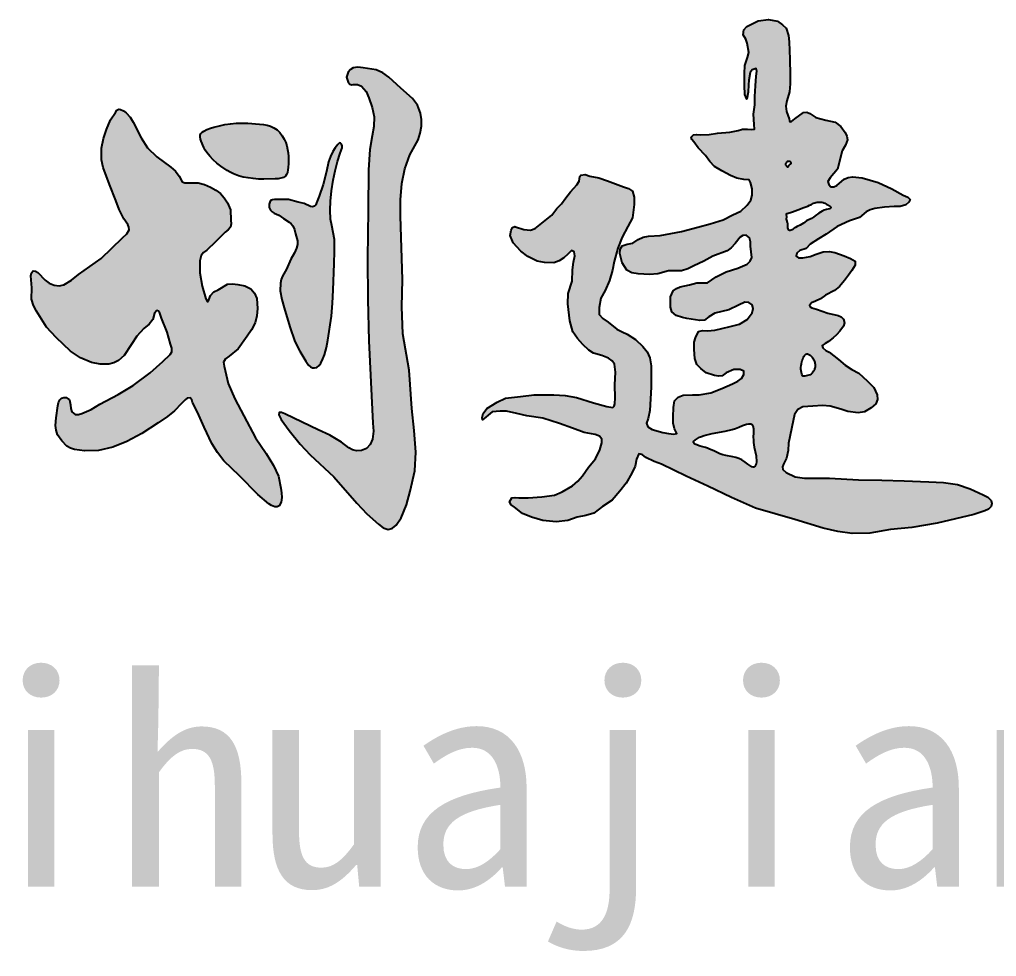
# Model space of a CAD drawing. Extents: x -137808 to 103746506, y -332957 to -111547.
# Drawn here: x -71168 to -70318, y -162863 to -162048 of the extents above; entities that cross this region are included whole.
import ezdxf

# ---------------------------------------------------------------- set-up
doc = ezdxf.new("R2010")
doc.units = 0
doc.header["$LTSCALE"] = 25
doc.header["$MEASUREMENT"] = 0
doc.layers.get('0').update_dxf_attribs({"linetype": 'CONTINUOUS'})
doc.styles.add('宋体', font='', dxfattribs={"width": 0.8})
doc.styles.get('宋体').set_extended_font_data('SimSun')

# ---------------------------------------------------------------- blocks, each defined once
blk = doc.blocks.new('tjnhty')
h = blk.add_hatch(color=256)
h.paths.add_polyline_path([(1269747.24, -1744099.02), (1269746.33, -1744095.84), (1269744.26, -1744093.88), (1269741.56, -1744092.67), (1269732.47, -1744090.85), (1269722.7, -1744087.22), (1269718.66, -1744086.01), (1269717.25, -1744085.18), (1269716.79, -1744084.04), (1269718.38, -1744081.77), (1269722.02, -1744080.41), (1269726.11, -1744078.13), (1269730.65, -1744075.18), (1269738.49, -1744071.14), (1269742.88, -1744067.53), (1269747.26, -1744062.37), (1269750.61, -1744057.73), (1269753.45, -1744053.61), (1269756.55, -1744048.97), (1269756.29, -1744045.62), (1269752.42, -1744043.04), (1269746.75, -1744040.98), (1269738.75, -1744037.89), (1269733.75, -1744037.02), (1269728.69, -1744037.37), (1269722.5, -1744039.44), (1269717.22, -1744041.33), (1269710.9, -1744042.53), (1269707.15, -1744042.58), (1269704.97, -1744041.24), (1269705.74, -1744038.4), (1269708.32, -1744036.34), (1269713.73, -1744034.54), (1269717.09, -1744030.67), (1269724.57, -1744026.03), (1269731.27, -1744021.91), (1269740.87, -1744015.38), (1269751.34, -1744010.5), (1269760.28, -1744007.53), (1269765.87, -1744002.69), (1269769.41, -1744000.75), (1269773.4, -1743999.64), (1269781.88, -1743998.6), (1269790.45, -1743997.85), (1269795.46, -1743997.83), (1269800.5, -1743996.36), (1269803.14, -1743994.24), (1269804.23, -1743991.9), (1269802.16, -1743989.79), (1269798.27, -1743988.17), (1269788.21, -1743982.59), (1269776.3, -1743977.01), (1269762.52, -1743972.92), (1269754.19, -1743972.05), (1269750.28, -1743972.55), (1269746.87, -1743974.03), (1269740.54, -1743979.61), (1269737.93, -1743980.84), (1269735.33, -1743980.73), (1269733.38, -1743978.88), (1269732.72, -1743976.27), (1269734.58, -1743972.92), (1269740.91, -1743965.47), (1269745.01, -1743949.47), (1269748.01, -1743944.6), (1269749.85, -1743939.79), (1269749.22, -1743936.64), (1269747.62, -1743933.47), (1269743.82, -1743928.19), (1269739.05, -1743924.53), (1269730.84, -1743922.71), (1269722.29, -1743920.44), (1269717.02, -1743916.97), (1269714.35, -1743915.83), (1269711.49, -1743915.97), (1269703.97, -1743921.68), (1269700.95, -1743924.02), (1269699.88, -1743924.21), (1269699.2, -1743923.42), (1269698.83, -1743921.56), (1269696.6, -1743915.23), (1269696.19, -1743910.64), (1269696.97, -1743905.93), (1269699.2, -1743898.11), (1269699.95, -1743891.04), (1269699.95, -1743883.22), (1269699.58, -1743869.83), (1269698.83, -1743854.57), (1269698.46, -1743848.98), (1269696.22, -1743842.66), (1269693.24, -1743839.68), (1269688.78, -1743836.7), (1269680.95, -1743835.21), (1269672.02, -1743836.33), (1269666.06, -1743839.31), (1269662.21, -1743841.3), (1269659.35, -1743844.15), (1269658.98, -1743848.61), (1269661.22, -1743852.33), (1269662.43, -1743855.64), (1269663.91, -1743863.93), (1269662.73, -1743868.37), (1269660.36, -1743875.19), (1269660.06, -1743882.3), (1269660.06, -1743892.66), (1269660.36, -1743900.36), (1269662.13, -1743904.51), (1269663.32, -1743898.29), (1269663.62, -1743892.07), (1269663.91, -1743887.92), (1269665.1, -1743881.41), (1269666.88, -1743879.04), (1269670.14, -1743877.85), (1269670.87, -1743880.26), (1269670.14, -1743884.37), (1269669.54, -1743892.96), (1269668.95, -1743902.14), (1269668.95, -1743909.55), (1269668, -1743917.58), (1269668.39, -1743926.46), (1269668.87, -1743930.47), (1269666.46, -1743931.01), (1269662.73, -1743930.47), (1269658.31, -1743930.64), (1269654.47, -1743931.65), (1269647.4, -1743933.3), (1269636.54, -1743934.01), (1269629.27, -1743935.29), (1269621.92, -1743935.66), (1269618.69, -1743935.18), (1269615.55, -1743935.66), (1269613.66, -1743937.55), (1269614.27, -1743939.53), (1269616.02, -1743941.55), (1269619.79, -1743946.98), (1269626.16, -1743953.58), (1269629.94, -1743958.76), (1269633.95, -1743963.24), (1269640.32, -1743967.01), (1269647.87, -1743970.79), (1269653.3, -1743973.32), (1269659.43, -1743974.32), (1269664.06, -1743974.76), (1269665.21, -1743977.05), (1269666.61, -1743982.65), (1269666.73, -1743988.11), (1269665.59, -1743992.31), (1269662.53, -1743996.89), (1269656.81, -1744001.85), (1269649.93, -1744005.28), (1269641.53, -1744009.48), (1269630.07, -1744012.92), (1269619.38, -1744015.97), (1269605.25, -1744019.79), (1269586.54, -1744023.22), (1269576.49, -1744023.77), (1269571.73, -1744024.68), (1269567.45, -1744026.66), (1269562.86, -1744029.71), (1269558.01, -1744030.61), (1269553.7, -1744032), (1269551.88, -1744035), (1269551.41, -1744038.87), (1269553.7, -1744046.88), (1269557.52, -1744053.37), (1269562.05, -1744055.57), (1269567.45, -1744056.42), (1269577.37, -1744057.18), (1269584.63, -1744056.42), (1269593.8, -1744053.75), (1269605.25, -1744053.75), (1269610.69, -1744052.1), (1269615.94, -1744049.55), (1269624.73, -1744045.35), (1269632.37, -1744041.16), (1269644.97, -1744036.58), (1269648.55, -1744033.84), (1269651.84, -1744030.09), (1269656.31, -1744024.73), (1269658.76, -1744023.04), (1269661.39, -1744022.84), (1269664.44, -1744025.13), (1269665.27, -1744028.56), (1269665.21, -1744032.38), (1269666.35, -1744042.3), (1269664.97, -1744045.44), (1269662.53, -1744048.03), (1269654.13, -1744051.46), (1269644.2, -1744054.89), (1269635.42, -1744059.09), (1269627.78, -1744064.43), (1269618.62, -1744064.43), (1269612.13, -1744065.96), (1269604.11, -1744067.87), (1269600.75, -1744069.19), (1269598, -1744071.3), (1269595.7, -1744076.65), (1269595.7, -1744085.42), (1269596.85, -1744089.62), (1269600.72, -1744092.9), (1269606.02, -1744094.58), (1269609.83, -1744095.35), (1269621.29, -1744097.25), (1269625.11, -1744096.87), (1269628.93, -1744093.82), (1269634.27, -1744090.77), (1269646.49, -1744087.71), (1269654.9, -1744083.9), (1269660.24, -1744081.23), (1269663.89, -1744081.55), (1269666.73, -1744083.52), (1269667.54, -1744086.78), (1269666.73, -1744090.38), (1269662.53, -1744096.11), (1269655.66, -1744100.31), (1269647.64, -1744102.22), (1269640.38, -1744104.12), (1269634.31, -1744105.57), (1269627.78, -1744106.03), (1269623.58, -1744105.85), (1269620.14, -1744106.79), (1269617.47, -1744112.14), (1269616.33, -1744115.95), (1269616.33, -1744122.44), (1269616.71, -1744130.07), (1269618.62, -1744135.42), (1269622.05, -1744138.85), (1269626.64, -1744142.67), (1269633.89, -1744144.96), (1269637.49, -1744145.68), (1269640.77, -1744145.34), (1269644.2, -1744142.67), (1269650.7, -1744139.61), (1269656.42, -1744139.61), (1269659.48, -1744141.14), (1269659.48, -1744144.19), (1269657.34, -1744147.57), (1269654.13, -1744149.92), (1269649.55, -1744152.21), (1269640.38, -1744156.4), (1269630.65, -1744159.96), (1269620.53, -1744161.75), (1269614.8, -1744161.75), (1269606.78, -1744162.13), (1269602.25, -1744163.88), (1269599.14, -1744167.09), (1269598.38, -1744172.81), (1269598, -1744180.83), (1269598, -1744186.55), (1269599.14, -1744191.51), (1269601.05, -1744195.33), (1269598.42, -1744196.02), (1269593.8, -1744195.33), (1269588.83, -1744194.57), (1269579.59, -1744191.97), (1269575.98, -1744189.65), (1269574.7, -1744186.55), (1269576.23, -1744182.35), (1269577.76, -1744175.48), (1269578.9, -1744155.26), (1269578.9, -1744136.56), (1269577.76, -1744129.69), (1269575.25, -1744124.46), (1269571.65, -1744119.77), (1269565.24, -1744113.73), (1269557.92, -1744109), (1269553.45, -1744106.87), (1269548.97, -1744104.53), (1269541.3, -1744098.57), (1269536.61, -1744095.51), (1269533.41, -1744091.75), (1269533.41, -1744085.79), (1269535.12, -1744077.7), (1269538.74, -1744070.88), (1269542.47, -1744062.31), (1269545.01, -1744053.33), (1269546.7, -1744045.84), (1269549.85, -1744034.23), (1269553.71, -1744024.65), (1269558.56, -1744015.38), (1269562.43, -1744007.64), (1269563.88, -1743996.28), (1269564.09, -1743989.9), (1269562.43, -1743984.68), (1269559.03, -1743982.35), (1269554.69, -1743980.81), (1269540.9, -1743975.49), (1269533.4, -1743972.83), (1269525.41, -1743971.38), (1269521.26, -1743970.14), (1269517.67, -1743970.65), (1269516.71, -1743971.86), (1269516.22, -1743975.97), (1269514.04, -1743979.12), (1269511.62, -1743982.02), (1269508.72, -1743985.16), (1269504.61, -1743990.48), (1269500.74, -1743995.55), (1269496.63, -1743999.66), (1269492.27, -1744005.47), (1269480.66, -1744014.65), (1269477.76, -1744017.07), (1269473.89, -1744018.52), (1269467.84, -1744017.79), (1269460.82, -1744015.62), (1269460.03, -1744015.37), (1269458.14, -1744016.28), (1269456.83, -1744018.57), (1269456.19, -1744023.27), (1269458.75, -1744029.45), (1269465.36, -1744036.7), (1269471.34, -1744041.39), (1269479.45, -1744045.45), (1269486.06, -1744046.72), (1269494.17, -1744046.94), (1269498.63, -1744045.14), (1269502.71, -1744042.46), (1269506.34, -1744039.26), (1269509.54, -1744036.27), (1269511.67, -1744037.34), (1269512.31, -1744040.97), (1269511.25, -1744046.3), (1269510.39, -1744052.91), (1269510.03, -1744062.82), (1269506.57, -1744073.52), (1269506.23, -1744082.5), (1269507.95, -1744097.34), (1269510.72, -1744107.01), (1269514.55, -1744112.82), (1269519.35, -1744118.05), (1269524.63, -1744122.98), (1269528.75, -1744125.45), (1269535.9, -1744127.65), (1269541.68, -1744129.85), (1269544.74, -1744132.1), (1269546.9, -1744135.07), (1269547.73, -1744141.94), (1269547.18, -1744153.2), (1269547.45, -1744164.47), (1269547.28, -1744169.54), (1269546.69, -1744171.55), (1269545.53, -1744172.71), (1269540.3, -1744171.89), (1269528.48, -1744168.87), (1269513.91, -1744164.19), (1269504.08, -1744162.46), (1269494.11, -1744161.72), (1269477.07, -1744161.72), (1269464.97, -1744163.37), (1269452.05, -1744164.74), (1269444.62, -1744168.04), (1269435.82, -1744173.81), (1269432.53, -1744177.93), (1269431.56, -1744181.44), (1269431.98, -1744183.43), (1269435, -1744181.23), (1269436.92, -1744179.58), (1269440.5, -1744176.56), (1269447.37, -1744176.01), (1269452.87, -1744176.01), (1269461.94, -1744177.93), (1269470.47, -1744180.13), (1269484.49, -1744182.05), (1269499.06, -1744186.72), (1269510.33, -1744190.85), (1269520.51, -1744194.69), (1269530.07, -1744196.22), (1269533.9, -1744197.67), (1269535.9, -1744200.46), (1269535.9, -1744203.48), (1269534.25, -1744209.53), (1269530.4, -1744217.5), (1269524.36, -1744224.64), (1269519.13, -1744232.33), (1269515.06, -1744236.92), (1269510.33, -1744240.85), (1269501.26, -1744246.35), (1269494.66, -1744249.09), (1269483.66, -1744250.47), (1269471.84, -1744251.57), (1269463.59, -1744251.57), (1269460.41, -1744251.02), (1269457.54, -1744251.57), (1269455.62, -1744254.86), (1269456.97, -1744257.42), (1269459.74, -1744259.53), (1269466.89, -1744265.03), (1269474.59, -1744268.33), (1269484.43, -1744271.29), (1269496.13, -1744272.32), (1269506.28, -1744271.12), (1269514.53, -1744268.2), (1269521.87, -1744266.8), (1269528.81, -1744264.76), (1269536.38, -1744259.09), (1269544.98, -1744253.41), (1269551.43, -1744245.73), (1269556.99, -1744238.78), (1269562.01, -1744229.87), (1269564.79, -1744223.75), (1269566.18, -1744217.91), (1269568.13, -1744213.18), (1269570.87, -1744213.81), (1269574.26, -1744216.24), (1269581.3, -1744219.91), (1269587.9, -1744222.08), (1269609.34, -1744232.66), (1269628.27, -1744241.28), (1269648.77, -1744251.28), (1269669.61, -1744260.47), (1269703.86, -1744270.38), (1269728.69, -1744277.82), (1269741.19, -1744280.84), (1269753.89, -1744282.53), (1269769.21, -1744282.08), (1269787.23, -1744278.93), (1269805.71, -1744277.13), (1269827.79, -1744273.53), (1269859.79, -1744265.87), (1269869.25, -1744262.72), (1269872.4, -1744261.31), (1269874.66, -1744259.12), (1269875.25, -1744256.45), (1269874.66, -1744253.71), (1269871.87, -1744250.73), (1269867.9, -1744248.76), (1269856.53, -1744243.64), (1269845.37, -1744239.75), (1269833.18, -1744238.01), (1269820.58, -1744237.5), (1269798.95, -1744236.6), (1269779.57, -1744236.15), (1269759.29, -1744235.7), (1269734.06, -1744234.35), (1269712.43, -1744234.35), (1269704.06, -1744233.02), (1269696.2, -1744229.39), (1269693.5, -1744226.69), (1269693.21, -1744224.47), (1269694, -1744222.02), (1269696.65, -1744216.78), (1269698.16, -1744210.19), (1269698.46, -1744203.73), (1269702.34, -1744184.32), (1269703.58, -1744179.03), (1269706.4, -1744174.45), (1269710.99, -1744172.16), (1269719.45, -1744171.8), (1269728.09, -1744171.1), (1269734.79, -1744171.8), (1269743.97, -1744174.27), (1269750.14, -1744176.39), (1269758.96, -1744177.44), (1269764.6, -1744176.56), (1269770.42, -1744173.21), (1269774.48, -1744169.69), (1269775.75, -1744165.95), (1269775.54, -1744161.76), (1269772.71, -1744155.41), (1269766.72, -1744149.6), (1269759.62, -1744143.06), (1269753.41, -1744139.66), (1269747.61, -1744135.86), (1269741.8, -1744131.06), (1269733.8, -1744124.65), (1269730.76, -1744123.15), (1269728.19, -1744120.85), (1269727.59, -1744118.85), (1269730.19, -1744117.25), (1269733.19, -1744115.45), (1269737.4, -1744112.25), (1269740.2, -1744109.65), (1269743.2, -1744106.45), (1269746.21, -1744102.05)])
h.paths.add_polyline_path([(1269715.05, -1744145.03), (1269712.46, -1744145.45), (1269710.89, -1744145.59), (1269710.13, -1744144.09), (1269709.6, -1744142.42), (1269709.32, -1744140.99), (1269709.2, -1744139.52), (1269709.23, -1744137.99), (1269709.39, -1744136.39), (1269709.68, -1744134.73), (1269710.22, -1744132.4), (1269710.77, -1744130.65), (1269711.42, -1744128.91), (1269712.5, -1744127.13), (1269713.81, -1744126.17), (1269715.08, -1744126.19), (1269716.33, -1744126.72), (1269717.58, -1744127.64), (1269718.74, -1744128.82), (1269719.77, -1744130.19), (1269720.59, -1744131.69), (1269721.16, -1744133.26), (1269721.5, -1744134.85), (1269721.59, -1744136.45), (1269721.43, -1744138.02), (1269721.03, -1744139.54), (1269720.38, -1744141.01), (1269719.23, -1744142.66), (1269717.63, -1744144.08), (1269716.17, -1744144.73)], flags=16)
h.paths.add_polyline_path([(1269698.92, -1744018.77), (1269698.08, -1744017.65), (1269697.78, -1744016.45), (1269697.67, -1744015.22), (1269697.7, -1744014.04), (1269697.72, -1744012.9), (1269697.56, -1744011.76), (1269696.88, -1744009.93), (1269696.53, -1744008.62), (1269696.79, -1744007.78), (1269696.82, -1744006.68), (1269696.65, -1744005.5), (1269696.66, -1744004.08), (1269701.89, -1744002.45), (1269706.53, -1744000.85), (1269711.79, -1743998.81), (1269715.1, -1743997.52), (1269716.74, -1743996.82), (1269718.36, -1743996.04), (1269720.82, -1743994.72), (1269722.6, -1743994.14), (1269724.3, -1743994.08), (1269726.53, -1743994.14), (1269728.13, -1743994.18), (1269729.27, -1743994.59), (1269730.07, -1743995.04), (1269731.64, -1743996.04), (1269733.66, -1743997.07), (1269734.88, -1743998.04), (1269735.52, -1743999.24), (1269734.17, -1743999.93), (1269731.49, -1744000.56), (1269729.35, -1744001.17), (1269727.63, -1744001.91), (1269726.16, -1744002.78), (1269724.78, -1744003.76), (1269721.7, -1744006.09), (1269720.06, -1744007.24), (1269718.36, -1744008.29), (1269714.12, -1744010.47), (1269711.37, -1744012.31), (1269710, -1744013.25), (1269708.58, -1744014.12), (1269705.9, -1744015.44), (1269704.57, -1744016.11), (1269703.32, -1744016.89), (1269701.66, -1744018.18), (1269700.26, -1744018.85)], flags=16)
h.paths.add_polyline_path([(1269665.61, -1744187.06), (1269666.61, -1744187.63), (1269667.28, -1744188.6), (1269667.69, -1744189.88), (1269667.88, -1744191.41), (1269667.87, -1744194.95), (1269667.73, -1744198.63), (1269667.77, -1744201.03), (1269667.95, -1744203.25), (1269668.57, -1744207.33), (1269670.09, -1744214.92), (1269670.31, -1744216.55), (1269670.42, -1744218.23), (1269670.37, -1744219.97), (1269670.09, -1744221.76), (1269669.72, -1744223.08), (1269668.9, -1744224.58), (1269667.57, -1744224.67), (1269666.56, -1744224.39), (1269665.46, -1744223.82), (1269663.07, -1744222.18), (1269660.65, -1744220.35), (1269657.78, -1744218.46), (1269655.11, -1744217.13), (1269652.49, -1744216.23), (1269649.78, -1744215.62), (1269643.87, -1744214.68), (1269641.14, -1744213.97), (1269638.48, -1744213.02), (1269633.24, -1744210.67), (1269629.64, -1744208.94), (1269627.87, -1744208.19), (1269626.15, -1744207.6), (1269621.43, -1744206.42), (1269619.16, -1744205.63), (1269616.54, -1744204.34), (1269615.5, -1744203.08), (1269616, -1744202.17), (1269617.45, -1744200.84), (1269619.06, -1744199.7), (1269620.8, -1744198.73), (1269622.61, -1744197.92), (1269624.87, -1744197.13), (1269627.16, -1744196.51), (1269631.82, -1744195.56), (1269643.16, -1744193.43), (1269649.32, -1744191.93), (1269652.32, -1744191), (1269655.21, -1744189.89), (1269658.39, -1744188.49), (1269660.05, -1744187.84), (1269661.83, -1744187.3), (1269664.33, -1744186.85)], flags=16)
h.paths.add_polyline_path([(1269696.29, -1743959.86), (1269696.61, -1743959.43), (1269697.02, -1743958.81), (1269698.31, -1743958.65), (1269699.75, -1743958.63), (1269700.73, -1743959.6), (1269700.65, -1743960.53), (1269699.38, -1743961.76), (1269698.91, -1743962.34), (1269698.09, -1743963.4), (1269697.38, -1743963.57), (1269696.51, -1743962.8), (1269695.77, -1743961.46), (1269695.67, -1743960.68)], flags=16)
h = blk.add_hatch(color=256)
h.paths.add_polyline_path([(1269191.98, -1744035.84), (1269199.68, -1744028.61), (1269207.92, -1744020.25), (1269210.65, -1744018.24), (1269212.66, -1744015.89), (1269213.19, -1744013), (1269213.03, -1744009.78), (1269212.52, -1744000.93), (1269209.91, -1743994.71), (1269207.17, -1743990.42), (1269203.87, -1743986.67), (1269199.8, -1743983.56), (1269195.23, -1743981.05), (1269189.86, -1743978.8), (1269184.37, -1743977.43), (1269175.73, -1743977.23), (1269172.88, -1743977.21), (1269170.5, -1743976.43), (1269167.89, -1743971.61), (1269164.76, -1743967.09), (1269160.65, -1743963.57), (1269148.39, -1743954.73), (1269140.35, -1743946.9), (1269134.92, -1743938.06), (1269127.88, -1743924.6), (1269125.2, -1743920.26), (1269121.85, -1743916.37), (1269119.51, -1743914.59), (1269116.83, -1743913.56), (1269115.43, -1743913.27), (1269113.76, -1743914.14), (1269112.41, -1743916.03), (1269108.21, -1743922.59), (1269104.66, -1743930.99), (1269102.03, -1743938.74), (1269100.32, -1743947.14), (1269100.19, -1743957.25), (1269101.67, -1743964.05), (1269107.38, -1743978.64), (1269112.68, -1743992.6), (1269115.66, -1744000.61), (1269119.87, -1744008.68), (1269123.09, -1744013.63), (1269124.13, -1744016.03), (1269124.29, -1744018.32), (1269122.22, -1744021.78), (1269118.64, -1744025.03), (1269100.1, -1744043.02), (1269080.22, -1744056.98), (1269074.22, -1744062.07), (1269067.65, -1744065.95), (1269063.37, -1744066.85), (1269058.99, -1744066.49), (1269054.73, -1744064.7), (1269051.14, -1744061.9), (1269044.91, -1744055.41), (1269042.81, -1744054.08), (1269040.85, -1744053.79), (1269039.36, -1744055.51), (1269038.69, -1744058.38), (1269039.77, -1744068.66), (1269039.5, -1744078.66), (1269041.13, -1744083.92), (1269043.83, -1744088.94), (1269052.32, -1744102.88), (1269060.74, -1744111.91), (1269073.33, -1744123.82), (1269082.05, -1744129.51), (1269091.73, -1744133.56), (1269099.13, -1744135.21), (1269106.62, -1744135.18), (1269111.07, -1744134.05), (1269115.16, -1744132), (1269120.02, -1744127.56), (1269126.16, -1744118.27), (1269131.05, -1744110.74), (1269137.26, -1744104), (1269141.69, -1744100.38), (1269144.87, -1744096.29), (1269146.46, -1744090.69), (1269148.47, -1744088.47), (1269149.95, -1744089.06), (1269151.22, -1744090.59), (1269152.49, -1744095.02), (1269157.35, -1744107.28), (1269160.31, -1744117.63), (1269161.48, -1744121.12), (1269161.47, -1744124.39), (1269160, -1744126.61), (1269153.69, -1744132.9), (1269142.62, -1744142.78), (1269127.8, -1744153.67), (1269114.68, -1744161.5), (1269098.95, -1744170.06), (1269091.25, -1744174.65), (1269083.14, -1744177.9), (1269080.25, -1744178.92), (1269077.46, -1744178.98), (1269074.48, -1744176.54), (1269073.48, -1744173.65), (1269073.27, -1744170.47), (1269072.46, -1744166.28), (1269069.62, -1744164.25), (1269067.46, -1744164.12), (1269065.51, -1744164.76), (1269063.94, -1744166.01), (1269062.78, -1744168.45), (1269062.32, -1744171.28), (1269060.97, -1744181.81), (1269060.29, -1744188.57), (1269060.72, -1744192.67), (1269062.05, -1744196.53), (1269065.7, -1744201.8), (1269070.02, -1744206.53), (1269073.28, -1744208.28), (1269076.92, -1744209.36), (1269085.57, -1744210.58), (1269097.6, -1744210.18), (1269110.17, -1744207.34), (1269122.47, -1744202.34), (1269135.31, -1744195.45), (1269149.64, -1744186.27), (1269157.89, -1744180.68), (1269163.89, -1744175.64), (1269170.01, -1744169.43), (1269173.12, -1744166.1), (1269174.94, -1744164.71), (1269177.62, -1744164.5), (1269178.86, -1744166.04), (1269179.55, -1744168.36), (1269183.95, -1744176.93), (1269189.56, -1744190.07), (1269196.48, -1744204.06), (1269201.27, -1744211.95), (1269206.84, -1744219.25), (1269220.5, -1744232.2), (1269236.5, -1744248.59), (1269245.96, -1744256.53), (1269248.41, -1744258.16), (1269251.17, -1744259.13), (1269253.14, -1744259.14), (1269254.87, -1744258.45), (1269256.65, -1744255.16), (1269257.21, -1744251.16), (1269257.06, -1744247.22), (1269256.55, -1744243.09), (1269254.34, -1744232.71), (1269250.14, -1744223.22), (1269243.73, -1744212.85), (1269234.45, -1744199.16), (1269224.29, -1744179.95), (1269216.41, -1744165.36), (1269210.63, -1744151.87), (1269206.95, -1744136.99), (1269206.42, -1744133.48), (1269208.16, -1744130.5), (1269211.33, -1744128.05), (1269219.22, -1744121.75), (1269227.1, -1744110.89), (1269230.95, -1744105.15), (1269234.04, -1744099.16), (1269235.55, -1744093.11), (1269236.13, -1744086.79), (1269235.57, -1744078.04), (1269233.58, -1744073.32), (1269230.29, -1744069.56), (1269224.98, -1744067.05), (1269218.88, -1744065.81), (1269214.3, -1744065.16), (1269209.98, -1744065.53), (1269201.77, -1744070.39), (1269198.19, -1744072.22), (1269195.24, -1744075.4), (1269193.83, -1744079.15), (1269192.6, -1744080.82), (1269191.2, -1744078.32), (1269187.87, -1744067.34), (1269185.91, -1744055.57), (1269186.02, -1744045.1), (1269187.12, -1744040.58), (1269189.24, -1744038.02)])
h.paths.add_polyline_path([(1269261.6, -1743945.24), (1269260.64, -1743942.27), (1269259.38, -1743939.38), (1269257.67, -1743936.38), (1269255.59, -1743933.63), (1269253.18, -1743931.25), (1269251.85, -1743930.24), (1269250.45, -1743929.37), (1269247.56, -1743928.09), (1269244.47, -1743927.24), (1269241.26, -1743926.69), (1269237.99, -1743926.3), (1269227.62, -1743925.47), (1269222.5, -1743925.34), (1269217.41, -1743925.49), (1269212.61, -1743925.92), (1269207.81, -1743926.63), (1269203.01, -1743927.6), (1269198.19, -1743928.82), (1269195.07, -1743929.76), (1269192.06, -1743930.92), (1269189.28, -1743932.42), (1269188.01, -1743933.34), (1269186.84, -1743934.39), (1269186.37, -1743935.02), (1269186.1, -1743935.75), (1269186.06, -1743937.4), (1269186.48, -1743939.2), (1269187.12, -1743941.01), (1269189.38, -1743946.42), (1269190.62, -1743948.79), (1269192.01, -1743951.01), (1269194.55, -1743954.24), (1269197.51, -1743957.29), (1269200.76, -1743960.16), (1269204.18, -1743962.83), (1269209.6, -1743966.53), (1269212.41, -1743968.14), (1269215.33, -1743969.54), (1269219.45, -1743971.08), (1269223.73, -1743972.24), (1269228.07, -1743973.07), (1269232.39, -1743973.63), (1269237.06, -1743973.98), (1269241.74, -1743974.1), (1269251.62, -1743973.86), (1269254.1, -1743973.71), (1269256.5, -1743973.38), (1269258.65, -1743972.73), (1269259.57, -1743972.23), (1269260.38, -1743971.58), (1269261.46, -1743970.07), (1269262.18, -1743968.18), (1269262.63, -1743966.08), (1269262.9, -1743963.9), (1269263.16, -1743960.61), (1269263.23, -1743957.44), (1269263.11, -1743954.35), (1269262.81, -1743951.28), (1269262.32, -1743948.26)])
h.paths.add_polyline_path([(1269303.27, -1744037.08), (1269303, -1744026.6), (1269300.82, -1744014.32), (1269299.75, -1744008.99), (1269299.29, -1744001.23), (1269299.75, -1743993.41), (1269300.64, -1743984.23), (1269301.95, -1743975.12), (1269303.64, -1743966.94), (1269305.79, -1743958.87), (1269308.2, -1743951.62), (1269309.78, -1743946.78), (1269309.82, -1743945.24), (1269309.26, -1743943.73), (1269308.46, -1743942.87), (1269307.57, -1743942.58), (1269306.05, -1743944.07), (1269303.68, -1743946.9), (1269301.72, -1743950.06), (1269299.58, -1743954.44), (1269298, -1743959.01), (1269296.32, -1743967.45), (1269293.21, -1743978.71), (1269289.9, -1743989), (1269287.57, -1743994.63), (1269286.78, -1743996.42), (1269285.63, -1743997.74), (1269283.98, -1743998.17), (1269282.13, -1743997.94), (1269276.68, -1743995.41), (1269271.44, -1743994.05), (1269263.08, -1743991.91), (1269257.44, -1743991.91), (1269251.03, -1743991.91), (1269249.1, -1743992.04), (1269247.53, -1743992.69), (1269246.71, -1743994.03), (1269246.36, -1743995.8), (1269246.4, -1743998.76), (1269247.34, -1744001.24), (1269248.78, -1744002.6), (1269250.65, -1744003.61), (1269254.72, -1744005.51), (1269258.61, -1744008.42), (1269263.66, -1744011.53), (1269265.38, -1744012.95), (1269266.77, -1744014.64), (1269268.23, -1744018), (1269269.25, -1744021.64), (1269270.95, -1744027.64), (1269270.82, -1744030.87), (1269270.02, -1744034.07), (1269268.32, -1744038.21), (1269265.19, -1744043.72), (1269261.29, -1744052.38), (1269257.82, -1744058.44), (1269256.7, -1744061.47), (1269256.03, -1744064.66), (1269255.87, -1744071.22), (1269257.19, -1744078.79), (1269259.34, -1744086.15), (1269264.32, -1744102.61), (1269268.6, -1744115.27), (1269272.91, -1744123.86), (1269278.15, -1744132.46), (1269280.63, -1744135.98), (1269282.12, -1744137.34), (1269283.89, -1744138.19), (1269285.82, -1744138.38), (1269287.71, -1744137.92), (1269289.73, -1744136.32), (1269291.26, -1744134.1), (1269293.11, -1744130.59), (1269294.54, -1744127), (1269296.15, -1744120.69), (1269297.27, -1744114.18), (1269300.55, -1744093.45), (1269301.47, -1744082.15), (1269301.91, -1744070.8), (1269302.73, -1744047.61)])
h.paths.add_polyline_path([(1269360.69, -1744006.42), (1269360.69, -1743992.1), (1269361.76, -1743977.78), (1269364.23, -1743965.01), (1269368.82, -1743952.94), (1269375.89, -1743939.87), (1269377.78, -1743934.11), (1269378.76, -1743928.1), (1269378.85, -1743922.31), (1269377.98, -1743916.6), (1269375.35, -1743909.77), (1269371.18, -1743903.79), (1269360.97, -1743894.9), (1269350.51, -1743885.23), (1269345.26, -1743881.52), (1269339.52, -1743878.95), (1269328, -1743877.12), (1269323.51, -1743876.55), (1269319.37, -1743877.12), (1269317.04, -1743878.72), (1269315.18, -1743881.04), (1269313.61, -1743885.49), (1269314.92, -1743889.67), (1269316.43, -1743891.33), (1269318.32, -1743892.02), (1269319.5, -1743891.79), (1269323.19, -1743891.75), (1269326.68, -1743893.29), (1269330.58, -1743897.78), (1269333.03, -1743903.47), (1269335.89, -1743911.72), (1269337.54, -1743920), (1269337.33, -1743928.15), (1269336.04, -1743936.36), (1269334.03, -1743948.21), (1269332.87, -1743965.99), (1269332.44, -1744001.03), (1269332.01, -1744042.91), (1269332.11, -1744078.84), (1269333.07, -1744114.77), (1269335.22, -1744162.7), (1269336.41, -1744186.48), (1269336.99, -1744193.51), (1269336.3, -1744200.4), (1269334.3, -1744204.91), (1269330.91, -1744208.48), (1269326.75, -1744210.34), (1269322.29, -1744210.63), (1269318.81, -1744209.64), (1269315.58, -1744207.8), (1269309.35, -1744203.1), (1269299.11, -1744197.01), (1269288.87, -1744192.32), (1269267.85, -1744182.09), (1269260.02, -1744178.33), (1269256.86, -1744177.23), (1269254.91, -1744177.25), (1269254.76, -1744179.32), (1269256.7, -1744183.16), (1269263.54, -1744192.86), (1269273.17, -1744204.87), (1269281.86, -1744213.87), (1269302.63, -1744233.06), (1269322.45, -1744256), (1269331.28, -1744265.22), (1269341.33, -1744274.37), (1269345.5, -1744277.58), (1269349.9, -1744278.97), (1269353.54, -1744277.79), (1269356.8, -1744275.21), (1269361.19, -1744268.94), (1269365.81, -1744257.66), (1269369.14, -1744245.75), (1269373.05, -1744227.86), (1269374.05, -1744211.79), (1269372.51, -1744192.77), (1269370.32, -1744173.79), (1269368.08, -1744140.2), (1269362.7, -1744108.62), (1269361.73, -1744085.13), (1269362.29, -1744061.5)])
at = {"color": 7}
for points in [[(1269460.82, -1744015.62), (1269467.84, -1744017.79), (1269473.89, -1744018.52), (1269477.76, -1744017.07), (1269480.66, -1744014.65), (1269492.27, -1744005.47), (1269496.63, -1743999.66), (1269500.74, -1743995.55), (1269504.61, -1743990.48), (1269508.72, -1743985.16), (1269511.62, -1743982.02), (1269514.04, -1743979.12), (1269516.22, -1743975.97), (1269516.71, -1743971.86), (1269517.67, -1743970.65), (1269521.26, -1743970.14), (1269525.41, -1743971.38), (1269533.4, -1743972.83), (1269540.9, -1743975.49), (1269554.69, -1743980.81), (1269559.03, -1743982.35), (1269562.43, -1743984.68), (1269564.09, -1743989.9), (1269563.88, -1743996.28), (1269562.43, -1744007.64), (1269558.56, -1744015.38), (1269553.71, -1744024.65), (1269549.85, -1744034.23), (1269546.7, -1744045.84), (1269545.01, -1744053.33), (1269542.47, -1744062.31), (1269538.74, -1744070.88), (1269535.12, -1744077.7), (1269533.41, -1744085.79), (1269533.41, -1744091.75), (1269536.61, -1744095.51), (1269541.3, -1744098.57), (1269548.97, -1744104.53), (1269553.45, -1744106.87), (1269557.92, -1744109), (1269565.24, -1744113.73), (1269571.65, -1744119.77), (1269575.25, -1744124.46), (1269577.76, -1744129.69), (1269578.9, -1744136.56), (1269578.9, -1744155.26), (1269577.76, -1744175.48), (1269576.23, -1744182.35), (1269574.7, -1744186.55), (1269575.98, -1744189.65), (1269579.59, -1744191.97), (1269588.83, -1744194.57), (1269593.8, -1744195.33), (1269598.42, -1744196.02), (1269601.05, -1744195.33), (1269599.14, -1744191.51), (1269598, -1744186.55), (1269598, -1744180.83), (1269598.38, -1744172.81), (1269599.14, -1744167.09), (1269602.25, -1744163.88), (1269606.78, -1744162.13), (1269614.8, -1744161.75), (1269620.53, -1744161.75), (1269630.65, -1744159.96), (1269640.38, -1744156.4), (1269649.55, -1744152.21), (1269654.13, -1744149.92), (1269657.34, -1744147.57), (1269659.48, -1744144.19), (1269659.48, -1744141.14), (1269656.42, -1744139.61), (1269650.7, -1744139.61), (1269644.2, -1744142.67), (1269640.77, -1744145.34), (1269637.49, -1744145.68), (1269633.89, -1744144.96), (1269626.64, -1744142.67), (1269622.05, -1744138.85), (1269618.62, -1744135.42), (1269616.71, -1744130.07), (1269616.33, -1744122.44), (1269616.33, -1744115.95), (1269617.47, -1744112.14), (1269620.14, -1744106.79), (1269623.58, -1744105.85), (1269627.78, -1744106.03), (1269634.31, -1744105.57), (1269640.38, -1744104.12), (1269647.64, -1744102.22), (1269655.66, -1744100.31), (1269662.53, -1744096.11), (1269666.73, -1744090.38), (1269667.54, -1744086.78), (1269666.73, -1744083.52), (1269663.89, -1744081.55), (1269660.24, -1744081.23), (1269654.9, -1744083.9), (1269646.49, -1744087.71), (1269634.27, -1744090.77), (1269628.93, -1744093.82), (1269625.11, -1744096.87), (1269621.29, -1744097.25), (1269609.83, -1744095.35), (1269606.02, -1744094.58), (1269600.72, -1744092.9), (1269596.85, -1744089.62), (1269595.7, -1744085.42), (1269595.7, -1744076.65), (1269598, -1744071.3), (1269600.75, -1744069.19), (1269604.11, -1744067.87), (1269612.13, -1744065.96), (1269618.62, -1744064.43), (1269627.78, -1744064.43), (1269635.42, -1744059.09), (1269644.2, -1744054.89), (1269654.13, -1744051.46), (1269662.53, -1744048.03), (1269664.97, -1744045.44), (1269666.35, -1744042.3), (1269665.21, -1744032.38), (1269665.27, -1744028.56), (1269664.44, -1744025.13), (1269661.39, -1744022.84), (1269658.76, -1744023.04), (1269656.31, -1744024.73), (1269651.84, -1744030.09), (1269648.55, -1744033.84), (1269644.97, -1744036.58), (1269632.37, -1744041.16), (1269624.73, -1744045.35), (1269615.94, -1744049.55), (1269610.69, -1744052.1), (1269605.25, -1744053.75), (1269593.8, -1744053.75), (1269584.63, -1744056.42), (1269577.37, -1744057.18), (1269567.45, -1744056.42), (1269562.05, -1744055.57), (1269557.52, -1744053.37), (1269553.7, -1744046.88), (1269551.41, -1744038.87), (1269551.88, -1744035), (1269553.7, -1744032), (1269558.01, -1744030.61), (1269562.86, -1744029.71), (1269567.45, -1744026.66), (1269571.73, -1744024.68), (1269576.49, -1744023.77), (1269586.54, -1744023.22), (1269605.25, -1744019.79), (1269619.38, -1744015.97), (1269630.07, -1744012.92), (1269641.53, -1744009.48), (1269649.93, -1744005.28), (1269656.81, -1744001.85), (1269662.53, -1743996.89), (1269665.59, -1743992.31), (1269666.73, -1743988.11), (1269666.61, -1743982.65), (1269665.21, -1743977.05), (1269664.06, -1743974.76), (1269659.43, -1743974.32), (1269653.3, -1743973.32), (1269647.87, -1743970.79), (1269640.32, -1743967.01), (1269633.95, -1743963.24), (1269629.94, -1743958.76), (1269626.16, -1743953.58), (1269619.79, -1743946.98), (1269616.02, -1743941.55), (1269614.27, -1743939.53), (1269613.66, -1743937.55), (1269615.55, -1743935.66), (1269618.69, -1743935.18), (1269621.92, -1743935.66), (1269629.27, -1743935.29), (1269636.54, -1743934.01), (1269647.4, -1743933.3), (1269654.47, -1743931.65), (1269658.31, -1743930.64), (1269662.73, -1743930.47), (1269666.46, -1743931.01), (1269668.87, -1743930.47), (1269668.39, -1743926.46), (1269668, -1743917.58), (1269668.95, -1743909.55), (1269668.95, -1743902.14), (1269669.54, -1743892.96), (1269670.14, -1743884.37), (1269670.87, -1743880.26), (1269670.14, -1743877.85), (1269666.88, -1743879.04), (1269665.1, -1743881.41), (1269663.91, -1743887.92), (1269663.62, -1743892.07), (1269663.32, -1743898.29), (1269662.13, -1743904.51), (1269660.36, -1743900.36), (1269660.06, -1743892.66), (1269660.06, -1743882.3), (1269660.36, -1743875.19), (1269662.73, -1743868.37), (1269663.91, -1743863.93), (1269662.43, -1743855.64), (1269661.22, -1743852.33), (1269658.98, -1743848.61), (1269659.35, -1743844.15), (1269662.21, -1743841.3), (1269666.06, -1743839.31), (1269672.02, -1743836.33), (1269680.95, -1743835.21), (1269688.78, -1743836.7), (1269693.24, -1743839.68), (1269696.22, -1743842.66), (1269698.46, -1743848.98), (1269698.83, -1743854.57), (1269699.58, -1743869.83), (1269699.95, -1743883.22), (1269699.95, -1743891.04), (1269699.2, -1743898.11), (1269696.97, -1743905.93), (1269696.19, -1743910.64), (1269696.6, -1743915.23), (1269698.83, -1743921.56), (1269699.2, -1743923.42), (1269699.88, -1743924.21), (1269700.95, -1743924.02), (1269703.97, -1743921.68), (1269711.49, -1743915.97), (1269714.35, -1743915.83), (1269717.02, -1743916.97), (1269722.29, -1743920.44), (1269730.84, -1743922.71), (1269739.05, -1743924.53), (1269743.82, -1743928.19), (1269747.62, -1743933.47), (1269749.22, -1743936.64), (1269749.85, -1743939.79), (1269748.01, -1743944.6), (1269745.01, -1743949.47), (1269740.91, -1743965.47), (1269734.58, -1743972.92), (1269732.72, -1743976.27), (1269733.38, -1743978.88), (1269735.33, -1743980.73), (1269737.93, -1743980.84), (1269740.54, -1743979.61), (1269746.87, -1743974.03), (1269750.28, -1743972.55), (1269754.19, -1743972.05), (1269762.52, -1743972.92), (1269776.3, -1743977.01), (1269788.21, -1743982.59), (1269798.27, -1743988.17), (1269802.16, -1743989.79), (1269804.23, -1743991.9), (1269803.14, -1743994.24), (1269800.5, -1743996.36), (1269795.46, -1743997.83), (1269790.45, -1743997.85), (1269781.88, -1743998.6), (1269773.4, -1743999.64), (1269769.41, -1744000.75), (1269765.87, -1744002.69), (1269760.28, -1744007.53), (1269751.34, -1744010.5), (1269740.87, -1744015.38), (1269731.27, -1744021.91), (1269724.57, -1744026.03), (1269717.09, -1744030.67), (1269713.73, -1744034.54), (1269708.32, -1744036.34), (1269705.74, -1744038.4), (1269704.97, -1744041.24), (1269707.15, -1744042.58), (1269710.9, -1744042.53), (1269717.22, -1744041.33), (1269722.5, -1744039.44), (1269728.69, -1744037.37), (1269733.75, -1744037.02), (1269738.75, -1744037.89), (1269746.75, -1744040.98), (1269752.42, -1744043.04), (1269756.29, -1744045.62), (1269756.55, -1744048.97), (1269753.45, -1744053.61), (1269750.61, -1744057.73), (1269747.26, -1744062.37), (1269742.88, -1744067.53), (1269738.49, -1744071.14), (1269730.65, -1744075.18), (1269726.11, -1744078.13), (1269722.02, -1744080.41), (1269718.38, -1744081.77), (1269716.79, -1744084.04), (1269717.25, -1744085.18), (1269718.66, -1744086.01), (1269722.7, -1744087.22), (1269732.47, -1744090.85), (1269741.56, -1744092.67), (1269744.26, -1744093.88), (1269746.33, -1744095.84), (1269747.24, -1744099.02), (1269746.21, -1744102.05), (1269743.2, -1744106.45), (1269740.2, -1744109.65), (1269737.4, -1744112.25), (1269733.19, -1744115.45), (1269730.19, -1744117.25), (1269727.59, -1744118.85), (1269728.19, -1744120.85), (1269730.76, -1744123.15), (1269733.8, -1744124.65), (1269741.8, -1744131.06), (1269747.61, -1744135.86), (1269753.41, -1744139.66), (1269759.62, -1744143.06), (1269766.72, -1744149.6), (1269772.71, -1744155.41), (1269775.54, -1744161.76), (1269775.75, -1744165.95), (1269774.48, -1744169.69), (1269770.42, -1744173.21), (1269764.6, -1744176.56), (1269758.96, -1744177.44), (1269750.14, -1744176.39), (1269743.97, -1744174.27), (1269734.79, -1744171.8), (1269728.09, -1744171.1), (1269719.45, -1744171.8), (1269710.99, -1744172.16), (1269706.4, -1744174.45), (1269703.58, -1744179.03), (1269702.34, -1744184.32), (1269698.46, -1744203.73), (1269698.16, -1744210.19), (1269696.65, -1744216.78), (1269694, -1744222.02), (1269693.21, -1744224.47), (1269693.5, -1744226.69), (1269696.2, -1744229.39), (1269704.06, -1744233.02), (1269712.43, -1744234.35), (1269734.06, -1744234.35), (1269759.29, -1744235.7), (1269779.57, -1744236.15), (1269798.95, -1744236.6), (1269820.58, -1744237.5), (1269833.18, -1744238.01), (1269845.37, -1744239.75), (1269856.53, -1744243.64), (1269867.9, -1744248.76), (1269871.87, -1744250.73), (1269874.66, -1744253.71), (1269875.25, -1744256.45), (1269874.66, -1744259.12), (1269872.4, -1744261.31), (1269869.25, -1744262.72), (1269859.79, -1744265.87), (1269827.79, -1744273.53), (1269805.71, -1744277.13), (1269787.23, -1744278.93), (1269769.21, -1744282.08), (1269753.89, -1744282.53), (1269741.19, -1744280.84), (1269728.69, -1744277.82), (1269703.86, -1744270.38), (1269669.61, -1744260.47), (1269648.77, -1744251.28), (1269628.27, -1744241.28), (1269609.34, -1744232.66), (1269587.9, -1744222.08), (1269581.3, -1744219.91), (1269574.26, -1744216.24), (1269570.87, -1744213.81), (1269568.13, -1744213.18), (1269566.18, -1744217.91), (1269564.79, -1744223.75), (1269562.01, -1744229.87), (1269556.99, -1744238.78), (1269551.43, -1744245.73), (1269544.98, -1744253.41), (1269536.38, -1744259.09), (1269528.81, -1744264.76), (1269521.87, -1744266.8), (1269514.53, -1744268.2), (1269506.28, -1744271.12), (1269496.13, -1744272.32), (1269484.43, -1744271.29), (1269474.59, -1744268.33), (1269466.89, -1744265.03), (1269459.74, -1744259.53), (1269456.97, -1744257.42), (1269455.62, -1744254.86), (1269457.54, -1744251.57), (1269460.41, -1744251.02), (1269463.59, -1744251.57), (1269471.84, -1744251.57), (1269483.66, -1744250.47), (1269494.66, -1744249.09), (1269501.26, -1744246.35), (1269510.33, -1744240.85), (1269515.06, -1744236.92), (1269519.13, -1744232.33), (1269524.36, -1744224.64), (1269530.4, -1744217.5), (1269534.25, -1744209.53), (1269535.9, -1744203.48), (1269535.9, -1744200.46), (1269533.9, -1744197.67), (1269530.07, -1744196.22), (1269520.51, -1744194.69), (1269510.33, -1744190.85), (1269499.06, -1744186.72), (1269484.49, -1744182.05), (1269470.47, -1744180.13), (1269461.94, -1744177.93), (1269452.87, -1744176.01), (1269447.37, -1744176.01), (1269440.5, -1744176.56), (1269436.92, -1744179.58), (1269435, -1744181.23), (1269431.98, -1744183.43), (1269431.56, -1744181.44), (1269432.53, -1744177.93), (1269435.82, -1744173.81), (1269444.62, -1744168.04), (1269452.05, -1744164.74), (1269464.97, -1744163.37), (1269477.07, -1744161.72), (1269494.11, -1744161.72), (1269504.08, -1744162.46), (1269513.91, -1744164.19), (1269528.48, -1744168.87), (1269540.3, -1744171.89), (1269545.53, -1744172.71), (1269546.69, -1744171.55), (1269547.28, -1744169.54), (1269547.45, -1744164.47), (1269547.18, -1744153.2), (1269547.73, -1744141.94), (1269546.9, -1744135.07), (1269544.74, -1744132.1), (1269541.68, -1744129.85), (1269535.9, -1744127.65), (1269528.75, -1744125.45), (1269524.63, -1744122.98), (1269519.35, -1744118.05), (1269514.55, -1744112.82), (1269510.72, -1744107.01), (1269507.95, -1744097.34), (1269506.23, -1744082.5), (1269506.57, -1744073.52), (1269510.03, -1744062.82), (1269510.39, -1744052.91), (1269511.25, -1744046.3), (1269512.31, -1744040.97), (1269511.67, -1744037.34), (1269509.54, -1744036.27), (1269506.34, -1744039.26), (1269502.71, -1744042.46), (1269498.63, -1744045.14), (1269494.17, -1744046.94), (1269486.06, -1744046.72), (1269479.45, -1744045.45), (1269471.34, -1744041.39), (1269465.36, -1744036.7), (1269458.75, -1744029.45), (1269456.19, -1744023.27), (1269456.83, -1744018.57), (1269458.14, -1744016.28), (1269460.03, -1744015.37)], [(1269319.5, -1743891.79), (1269323.19, -1743891.75), (1269326.68, -1743893.29), (1269330.58, -1743897.78), (1269333.03, -1743903.47), (1269335.89, -1743911.72), (1269337.54, -1743920), (1269337.33, -1743928.15), (1269336.04, -1743936.36), (1269334.03, -1743948.21), (1269332.87, -1743965.99), (1269332.44, -1744001.03), (1269332.01, -1744042.91), (1269332.11, -1744078.84), (1269333.07, -1744114.77), (1269335.22, -1744162.7), (1269336.41, -1744186.48), (1269336.99, -1744193.51), (1269336.3, -1744200.4), (1269334.3, -1744204.91), (1269330.91, -1744208.48), (1269326.75, -1744210.34), (1269322.29, -1744210.63), (1269318.81, -1744209.64), (1269315.58, -1744207.8), (1269309.35, -1744203.1), (1269299.11, -1744197.01), (1269288.87, -1744192.32), (1269267.85, -1744182.09), (1269260.02, -1744178.33), (1269256.86, -1744177.23), (1269254.91, -1744177.25), (1269254.76, -1744179.32), (1269256.7, -1744183.16), (1269263.54, -1744192.86), (1269273.17, -1744204.87), (1269281.86, -1744213.87), (1269302.63, -1744233.06), (1269322.45, -1744256), (1269331.28, -1744265.22), (1269341.33, -1744274.37), (1269345.5, -1744277.58), (1269349.9, -1744278.97), (1269353.54, -1744277.79), (1269356.8, -1744275.21), (1269361.19, -1744268.94), (1269365.81, -1744257.66), (1269369.14, -1744245.75), (1269373.05, -1744227.86), (1269374.05, -1744211.79), (1269372.51, -1744192.77), (1269370.32, -1744173.79), (1269368.08, -1744140.2), (1269362.7, -1744108.62), (1269361.73, -1744085.13), (1269362.29, -1744061.5), (1269360.69, -1744006.42), (1269360.69, -1743992.1), (1269361.76, -1743977.78), (1269364.23, -1743965.01), (1269368.82, -1743952.94), (1269375.89, -1743939.87), (1269377.78, -1743934.11), (1269378.76, -1743928.1), (1269378.85, -1743922.31), (1269377.98, -1743916.6), (1269375.35, -1743909.77), (1269371.18, -1743903.79), (1269360.97, -1743894.9), (1269350.51, -1743885.23), (1269345.26, -1743881.52), (1269339.52, -1743878.95), (1269328, -1743877.12), (1269323.51, -1743876.55), (1269319.37, -1743877.12), (1269317.04, -1743878.72), (1269315.18, -1743881.04), (1269313.61, -1743885.49), (1269314.92, -1743889.67), (1269316.43, -1743891.33), (1269318.32, -1743892.02)], [(1269116.83, -1743913.56), (1269119.51, -1743914.59), (1269121.85, -1743916.37), (1269125.2, -1743920.26), (1269127.88, -1743924.6), (1269134.92, -1743938.06), (1269140.35, -1743946.9), (1269148.39, -1743954.73), (1269160.65, -1743963.57), (1269164.76, -1743967.09), (1269167.89, -1743971.61), (1269170.5, -1743976.43), (1269172.88, -1743977.21), (1269175.73, -1743977.23), (1269184.37, -1743977.43), (1269189.86, -1743978.8), (1269195.23, -1743981.05), (1269199.8, -1743983.56), (1269203.87, -1743986.67), (1269207.17, -1743990.42), (1269209.91, -1743994.71), (1269212.52, -1744000.93), (1269213.03, -1744009.78), (1269213.19, -1744013), (1269212.66, -1744015.89), (1269210.65, -1744018.24), (1269207.92, -1744020.25), (1269199.68, -1744028.61), (1269191.98, -1744035.84), (1269189.24, -1744038.02), (1269187.12, -1744040.58), (1269186.02, -1744045.1), (1269185.91, -1744055.57), (1269187.87, -1744067.34), (1269191.2, -1744078.32), (1269192.6, -1744080.82), (1269193.83, -1744079.15), (1269195.24, -1744075.4), (1269198.19, -1744072.22), (1269201.77, -1744070.39), (1269209.98, -1744065.53), (1269214.3, -1744065.16), (1269218.88, -1744065.81), (1269224.98, -1744067.05), (1269230.29, -1744069.56), (1269233.58, -1744073.32), (1269235.57, -1744078.04), (1269236.13, -1744086.79), (1269235.55, -1744093.11), (1269234.04, -1744099.16), (1269230.95, -1744105.15), (1269227.1, -1744110.89), (1269219.22, -1744121.75), (1269211.33, -1744128.05), (1269208.16, -1744130.5), (1269206.42, -1744133.48), (1269206.95, -1744136.99), (1269210.63, -1744151.87), (1269216.41, -1744165.36), (1269224.29, -1744179.95), (1269234.45, -1744199.16), (1269243.73, -1744212.85), (1269250.14, -1744223.22), (1269254.34, -1744232.71), (1269256.55, -1744243.09), (1269257.06, -1744247.22), (1269257.21, -1744251.16), (1269256.65, -1744255.16), (1269254.87, -1744258.45), (1269253.14, -1744259.14), (1269251.17, -1744259.13), (1269248.41, -1744258.16), (1269245.96, -1744256.53), (1269236.5, -1744248.59), (1269220.5, -1744232.2), (1269206.84, -1744219.25), (1269201.27, -1744211.95), (1269196.48, -1744204.06), (1269189.56, -1744190.07), (1269183.95, -1744176.93), (1269179.55, -1744168.36), (1269178.86, -1744166.04), (1269177.62, -1744164.5), (1269174.94, -1744164.71), (1269173.12, -1744166.1), (1269170.01, -1744169.43), (1269163.89, -1744175.64), (1269157.89, -1744180.68), (1269149.64, -1744186.27), (1269135.31, -1744195.45), (1269122.47, -1744202.34), (1269110.17, -1744207.34), (1269097.6, -1744210.18), (1269085.57, -1744210.58), (1269076.92, -1744209.36), (1269073.28, -1744208.28), (1269070.02, -1744206.53), (1269065.7, -1744201.8), (1269062.05, -1744196.53), (1269060.72, -1744192.67), (1269060.29, -1744188.57), (1269060.97, -1744181.81), (1269062.32, -1744171.28), (1269062.78, -1744168.45), (1269063.94, -1744166.01), (1269065.51, -1744164.76), (1269067.46, -1744164.12), (1269069.62, -1744164.25), (1269072.46, -1744166.28), (1269073.27, -1744170.47), (1269073.48, -1744173.65), (1269074.48, -1744176.54), (1269077.46, -1744178.98), (1269080.25, -1744178.92), (1269083.14, -1744177.9), (1269091.25, -1744174.65), (1269098.95, -1744170.06), (1269114.68, -1744161.5), (1269127.8, -1744153.67), (1269142.62, -1744142.78), (1269153.69, -1744132.9), (1269160, -1744126.61), (1269161.47, -1744124.39), (1269161.48, -1744121.12), (1269160.31, -1744117.63), (1269157.35, -1744107.28), (1269152.49, -1744095.02), (1269151.22, -1744090.59), (1269149.95, -1744089.06), (1269148.47, -1744088.47), (1269146.46, -1744090.69), (1269144.87, -1744096.29), (1269141.69, -1744100.38), (1269137.26, -1744104), (1269131.05, -1744110.74), (1269126.16, -1744118.27), (1269120.02, -1744127.56), (1269115.16, -1744132), (1269111.07, -1744134.05), (1269106.62, -1744135.18), (1269099.13, -1744135.21), (1269091.73, -1744133.56), (1269082.05, -1744129.51), (1269073.33, -1744123.82), (1269060.74, -1744111.91), (1269052.32, -1744102.88), (1269043.83, -1744088.94), (1269041.13, -1744083.92), (1269039.5, -1744078.66), (1269039.77, -1744068.66), (1269038.69, -1744058.38), (1269039.36, -1744055.51), (1269040.85, -1744053.79), (1269042.81, -1744054.08), (1269044.91, -1744055.41), (1269051.14, -1744061.9), (1269054.73, -1744064.7), (1269058.99, -1744066.49), (1269063.37, -1744066.85), (1269067.65, -1744065.95), (1269074.22, -1744062.07), (1269080.22, -1744056.98), (1269100.1, -1744043.02), (1269118.64, -1744025.03), (1269122.22, -1744021.78), (1269124.29, -1744018.32), (1269124.13, -1744016.03), (1269123.09, -1744013.63), (1269119.87, -1744008.68), (1269115.66, -1744000.61), (1269112.68, -1743992.6), (1269107.38, -1743978.64), (1269101.67, -1743964.05), (1269100.19, -1743957.25), (1269100.32, -1743947.14), (1269102.03, -1743938.74), (1269104.66, -1743930.99), (1269108.21, -1743922.59), (1269112.41, -1743916.03), (1269113.76, -1743914.14), (1269115.43, -1743913.27)], [(1269186.84, -1743934.39), (1269188.01, -1743933.34), (1269189.28, -1743932.42), (1269192.06, -1743930.92), (1269195.07, -1743929.76), (1269198.19, -1743928.82), (1269203.01, -1743927.6), (1269207.81, -1743926.63), (1269212.61, -1743925.92), (1269217.41, -1743925.49), (1269222.5, -1743925.34), (1269227.62, -1743925.47), (1269237.99, -1743926.3), (1269241.26, -1743926.69), (1269244.47, -1743927.24), (1269247.56, -1743928.09), (1269250.45, -1743929.37), (1269251.85, -1743930.24), (1269253.18, -1743931.25), (1269255.59, -1743933.63), (1269257.67, -1743936.38), (1269259.38, -1743939.38), (1269260.64, -1743942.27), (1269261.6, -1743945.24), (1269262.32, -1743948.26), (1269262.81, -1743951.28), (1269263.11, -1743954.35), (1269263.23, -1743957.44), (1269263.16, -1743960.61), (1269262.9, -1743963.9), (1269262.63, -1743966.08), (1269262.18, -1743968.18), (1269261.46, -1743970.07), (1269260.38, -1743971.58), (1269259.57, -1743972.23), (1269258.65, -1743972.73), (1269256.5, -1743973.38), (1269254.1, -1743973.71), (1269251.62, -1743973.86), (1269241.74, -1743974.1), (1269237.06, -1743973.98), (1269232.39, -1743973.63), (1269228.07, -1743973.07), (1269223.73, -1743972.24), (1269219.45, -1743971.08), (1269215.33, -1743969.54), (1269212.41, -1743968.14), (1269209.6, -1743966.53), (1269204.18, -1743962.83), (1269200.76, -1743960.16), (1269197.51, -1743957.29), (1269194.55, -1743954.24), (1269192.01, -1743951.01), (1269190.62, -1743948.79), (1269189.38, -1743946.42), (1269187.12, -1743941.01), (1269186.48, -1743939.2), (1269186.06, -1743937.4), (1269186.1, -1743935.75), (1269186.37, -1743935.02)], [(1269306.05, -1743944.07), (1269303.68, -1743946.9), (1269301.72, -1743950.06), (1269299.58, -1743954.44), (1269298, -1743959.01), (1269296.32, -1743967.45), (1269293.21, -1743978.71), (1269289.9, -1743989), (1269287.57, -1743994.63), (1269286.78, -1743996.42), (1269285.63, -1743997.74), (1269283.98, -1743998.17), (1269282.13, -1743997.94), (1269276.68, -1743995.41), (1269271.44, -1743994.05), (1269263.08, -1743991.91), (1269257.44, -1743991.91), (1269251.03, -1743991.91), (1269249.1, -1743992.04), (1269247.53, -1743992.69), (1269246.71, -1743994.03), (1269246.36, -1743995.8), (1269246.4, -1743998.76), (1269247.34, -1744001.24), (1269248.78, -1744002.6), (1269250.65, -1744003.61), (1269254.72, -1744005.51), (1269258.61, -1744008.42), (1269263.66, -1744011.53), (1269265.38, -1744012.95), (1269266.77, -1744014.64), (1269268.23, -1744018), (1269269.25, -1744021.64), (1269270.95, -1744027.64), (1269270.82, -1744030.87), (1269270.02, -1744034.07), (1269268.32, -1744038.21), (1269265.19, -1744043.72), (1269261.29, -1744052.38), (1269257.82, -1744058.44), (1269256.7, -1744061.47), (1269256.03, -1744064.66), (1269255.87, -1744071.22), (1269257.19, -1744078.79), (1269259.34, -1744086.15), (1269264.32, -1744102.61), (1269268.6, -1744115.27), (1269272.91, -1744123.86), (1269278.15, -1744132.46), (1269280.63, -1744135.98), (1269282.12, -1744137.34), (1269283.89, -1744138.19), (1269285.82, -1744138.38), (1269287.71, -1744137.92), (1269289.73, -1744136.32), (1269291.26, -1744134.1), (1269293.11, -1744130.59), (1269294.54, -1744127), (1269296.15, -1744120.69), (1269297.27, -1744114.18), (1269300.55, -1744093.45), (1269301.47, -1744082.15), (1269301.91, -1744070.8), (1269302.73, -1744047.61), (1269303.27, -1744037.08), (1269303, -1744026.6), (1269300.82, -1744014.32), (1269299.75, -1744008.99), (1269299.29, -1744001.23), (1269299.75, -1743993.41), (1269300.64, -1743984.23), (1269301.95, -1743975.12), (1269303.64, -1743966.94), (1269305.79, -1743958.87), (1269308.2, -1743951.62), (1269309.78, -1743946.78), (1269309.82, -1743945.24), (1269309.26, -1743943.73), (1269308.46, -1743942.87), (1269307.57, -1743942.58)], [(1269695.73, -1743961.18), (1269695.86, -1743961.56), (1269696.04, -1743961.95), (1269696.26, -1743962.35), (1269696.51, -1743962.72), (1269696.79, -1743963.04), (1269697.07, -1743963.3), (1269697.35, -1743963.46), (1269697.63, -1743963.51), (1269697.85, -1743963.46), (1269698.06, -1743963.33), (1269698.27, -1743963.14), (1269698.48, -1743962.9), (1269698.91, -1743962.34), (1269699.38, -1743961.76), (1269700.28, -1743960.89), (1269700.59, -1743960.47), (1269700.68, -1743960.25), (1269700.7, -1743960.01), (1269700.64, -1743959.74), (1269700.51, -1743959.46), (1269700.33, -1743959.21), (1269700.11, -1743958.99), (1269699.89, -1743958.84), (1269699.64, -1743958.74), (1269699.1, -1743958.64), (1269698.53, -1743958.65), (1269697.92, -1743958.7), (1269697.35, -1743958.77), (1269697.11, -1743958.85), (1269696.9, -1743958.99), (1269696.61, -1743959.43), (1269696.29, -1743959.86), (1269695.97, -1743960.29), (1269695.74, -1743960.72), (1269695.71, -1743960.95)], [(1269697.19, -1744003.91), (1269701.89, -1744002.45), (1269706.53, -1744000.85), (1269711.79, -1743998.81), (1269715.1, -1743997.52), (1269716.74, -1743996.82), (1269718.36, -1743996.04), (1269720.23, -1743995.03), (1269721.18, -1743994.6), (1269722.15, -1743994.29), (1269723.21, -1743994.12), (1269724.3, -1743994.08), (1269726.53, -1743994.14), (1269727.49, -1743994.16), (1269728.43, -1743994.29), (1269729.27, -1743994.59), (1269730.07, -1743995.04), (1269731.64, -1743996.04), (1269733.13, -1743996.8), (1269733.86, -1743997.23), (1269734.56, -1743997.79), (1269735.01, -1743998.3), (1269735.29, -1743998.81), (1269735.28, -1743999.17), (1269735.06, -1743999.47), (1269734.17, -1743999.93), (1269731.49, -1744000.56), (1269729.35, -1744001.17), (1269727.63, -1744001.91), (1269726.16, -1744002.78), (1269724.78, -1744003.76), (1269721.7, -1744006.09), (1269720.06, -1744007.24), (1269718.36, -1744008.29), (1269714.12, -1744010.47), (1269711.37, -1744012.31), (1269710, -1744013.25), (1269708.58, -1744014.12), (1269705.9, -1744015.44), (1269704.57, -1744016.11), (1269703.32, -1744016.89), (1269702.08, -1744017.85), (1269701.42, -1744018.29), (1269700.7, -1744018.64), (1269699.95, -1744018.83), (1269699.24, -1744018.79), (1269698.69, -1744018.46), (1269698.27, -1744017.9), (1269697.97, -1744017.2), (1269697.78, -1744016.45), (1269697.67, -1744015.22), (1269697.7, -1744014.04), (1269697.72, -1744012.9), (1269697.56, -1744011.76), (1269696.88, -1744009.93), (1269696.64, -1744009.02), (1269696.68, -1744008.13), (1269696.79, -1744007.78), (1269696.82, -1744006.68), (1269696.65, -1744005.5), (1269696.65, -1744004.49), (1269696.83, -1744004.13)], [(1269710.67, -1744145.16), (1269710.34, -1744144.49), (1269710.04, -1744143.81), (1269709.6, -1744142.42), (1269709.32, -1744140.99), (1269709.2, -1744139.52), (1269709.23, -1744137.99), (1269709.39, -1744136.39), (1269709.68, -1744134.73), (1269710.08, -1744133), (1269710.4, -1744131.82), (1269710.77, -1744130.65), (1269711.19, -1744129.53), (1269711.66, -1744128.51), (1269712.2, -1744127.62), (1269712.81, -1744126.9), (1269713.48, -1744126.41), (1269714.24, -1744126.18), (1269714.81, -1744126.19), (1269715.41, -1744126.33), (1269716.03, -1744126.6), (1269716.65, -1744126.96), (1269717.27, -1744127.42), (1269717.88, -1744127.94), (1269718.45, -1744128.52), (1269718.99, -1744129.14), (1269719.51, -1744129.85), (1269719.98, -1744130.57), (1269720.39, -1744131.32), (1269720.74, -1744132.09), (1269721.02, -1744132.87), (1269721.25, -1744133.66), (1269721.41, -1744134.45), (1269721.52, -1744135.25), (1269721.56, -1744136.05), (1269721.55, -1744136.84), (1269721.47, -1744137.63), (1269721.33, -1744138.4), (1269721.13, -1744139.16), (1269720.87, -1744139.9), (1269720.55, -1744140.61), (1269720.17, -1744141.3), (1269719.55, -1744142.2), (1269718.84, -1744143.01), (1269718.05, -1744143.71), (1269717.2, -1744144.27), (1269716.17, -1744144.73), (1269715.05, -1744145.03), (1269712.46, -1744145.45), (1269711.4, -1744145.54), (1269710.97, -1744145.44)], [(1269616, -1744202.17), (1269617.45, -1744200.84), (1269619.06, -1744199.7), (1269620.8, -1744198.73), (1269622.61, -1744197.92), (1269624.87, -1744197.13), (1269627.16, -1744196.51), (1269631.82, -1744195.56), (1269643.16, -1744193.43), (1269649.32, -1744191.93), (1269652.32, -1744191), (1269655.21, -1744189.89), (1269658.39, -1744188.49), (1269660.05, -1744187.84), (1269661.83, -1744187.3), (1269663.83, -1744186.94), (1269664.77, -1744186.92), (1269665.61, -1744187.06), (1269666.61, -1744187.63), (1269667.28, -1744188.6), (1269667.69, -1744189.88), (1269667.88, -1744191.41), (1269667.87, -1744194.95), (1269667.73, -1744198.63), (1269667.77, -1744201.03), (1269667.95, -1744203.25), (1269668.57, -1744207.33), (1269670.09, -1744214.92), (1269670.31, -1744216.55), (1269670.42, -1744218.23), (1269670.37, -1744219.97), (1269670.09, -1744221.76), (1269669.72, -1744223.08), (1269669.15, -1744224.12), (1269668.44, -1744224.61), (1269667.57, -1744224.67), (1269666.56, -1744224.39), (1269665.46, -1744223.82), (1269663.07, -1744222.18), (1269660.65, -1744220.35), (1269657.78, -1744218.46), (1269655.11, -1744217.13), (1269652.49, -1744216.23), (1269649.78, -1744215.62), (1269643.87, -1744214.68), (1269641.14, -1744213.97), (1269638.48, -1744213.02), (1269633.24, -1744210.67), (1269629.64, -1744208.94), (1269627.87, -1744208.19), (1269626.15, -1744207.6), (1269621.43, -1744206.42), (1269619.16, -1744205.63), (1269617.06, -1744204.6), (1269616.27, -1744204.02), (1269615.78, -1744203.41), (1269615.66, -1744202.79)]]:
    blk.add_lwpolyline(points, close=True, dxfattribs=at)
at = {"color": 7, "style": '宋体'}
blk.add_text('jingxianguihuajianzhushejiyanjiuyuan', height=184.3738, dxfattribs=at).set_placement((1267730.76, -1744589.83))

msp = doc.modelspace()

# ---------------------------------------------------------------- block references
msp.add_blockref('tjnhty', (-1340197.1, 1581787.08))
msp.add_blockref('tjnhty', (-1340197.1, 1581787.08))

doc.saveas('drawing.dxf')
